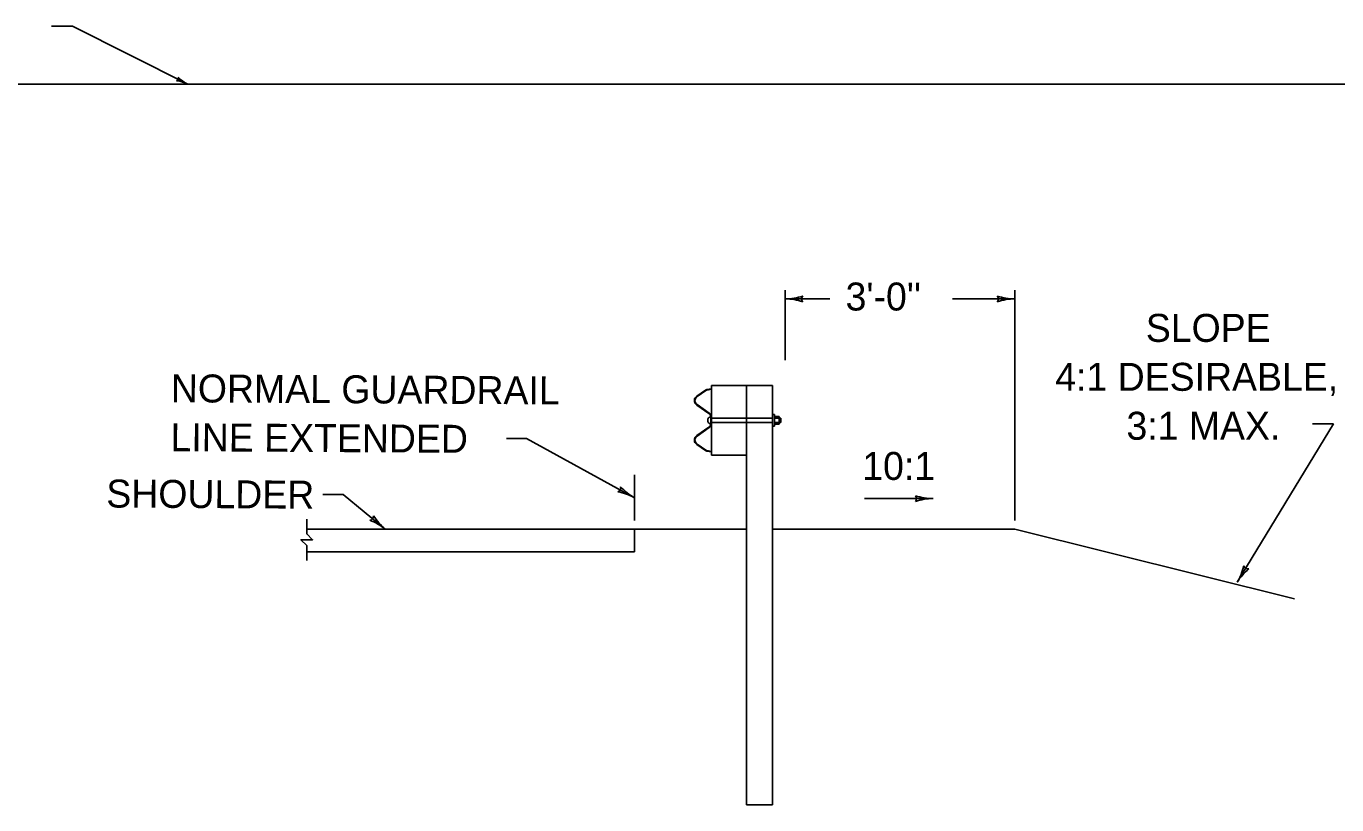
# Model space of a CAD drawing. Extents: x 1007 to 1035.5, y 1000.5 to 1021.5.
# Drawn here: x 1015.78 to 1025.15, y 1009.73 to 1015.3 of the extents above; entities that cross this region are included whole.
import ezdxf

# ---------------------------------------------------------------- set-up
doc = ezdxf.new("R2010")
doc.units = 0
for name, color, linetype in [('Level 1', 7, 'Continuous'), ('Level 2', 7, 'Continuous'), ('Level 7', 7, 'Continuous'), ('Level 8', 7, 'Continuous')]:
    doc.layers.add(name, color=color, linetype=linetype)

msp = doc.modelspace()

# ---------------------------------------------------------------- linework, layer by layer
at = {"layer": 'Level 1'}
for p, q in [((1015.9617, 1015.3014), (1016.1117, 1015.3014)), ((1016.1117, 1015.3014), (1016.9355, 1014.8858)), ((1009.5772, 1014.8858), (1030.7671, 1014.8858)), ((1025.1229, 1012.458), (1024.4349, 1011.3237)), ((1024.9729, 1012.458), (1025.1229, 1012.458)), ((1019.3567, 1012.3514), (1019.2118, 1012.3514)), ((1019.3567, 1012.3514), (1020.1283, 1011.9291)), ((1020.1283, 1012.0918), (1020.1283, 1011.9291)), ((1018.0461, 1011.9507), (1017.9013, 1011.9507)), ((1018.0461, 1011.9507), (1018.346, 1011.7044)), ((1020.1283, 1011.9291), (1020.1283, 1011.7663)), ((1017.7853, 1011.7044), (1020.9275, 1011.7044)), ((1020.1283, 1011.7044), (1020.1283, 1011.5417)), ((1021.115, 1011.7044), (1022.8457, 1011.7044)), ((1022.8457, 1011.7044), (1024.8457, 1011.2044)), ((1017.7853, 1011.5417), (1020.1283, 1011.5417))]:
    msp.add_line(p, q, dxfattribs=at)
msp.add_lwpolyline([(1017.7853, 1011.4806), (1017.7853, 1011.5863), (1017.7437, 1011.628), (1017.827, 1011.628), (1017.7853, 1011.6697), (1017.7853, 1011.7746)], dxfattribs=at)
for centre, radius, start, end in [((1016.847, 1014.9305), 0.0209, 292.00589, 14.12258), ((1016.8181, 1014.6532), 0.2606, 63.23129, 81.90008), ((1017.0529, 1015.1186), 0.2606, 224.57845, 243.22518), ((1016.8181, 1014.6532), 0.2606, 63.21907, 63.23129), ((1021.2053, 1013.7419), 0.3909, 270, 288.66878), ((1021.3539, 1013.351), 0.0313, 138.7746, 220.89129), ((1022.697, 1013.351), 0.0313, 318.7746, 40.89129), ((1022.8457, 1013.7419), 0.3909, 251.34716, 269.99389), ((1021.2053, 1013.7419), 0.3909, 269.98778, 270), ((1021.2053, 1012.9601), 0.3909, 71.34716, 89.99389), ((1022.8457, 1012.9601), 0.3909, 90, 108.66878), ((1022.8457, 1012.9601), 0.3909, 89.98778, 90), ((1019.9979, 1012.0005), 0.0313, 290.08009, 12.19679), ((1019.9405, 1011.5862), 0.3909, 61.3055, 79.97428), ((1020.316, 1012.272), 0.3909, 222.65266, 241.29939), ((1019.9405, 1011.5862), 0.3909, 61.29327, 61.3055), ((1022.1124, 1011.9227), 0.0313, 318.7746, 40.89129), ((1022.2611, 1011.5317), 0.3909, 90, 108.66878), ((1022.2611, 1012.3136), 0.3909, 251.34716, 269.99389), ((1022.2611, 1011.5317), 0.3909, 89.98778, 90), ((1018.2311, 1011.7988), 0.0313, 279.3865, 1.50319), ((1018.5941, 1012.0066), 0.3909, 211.95906, 230.60579), ((1018.0979, 1011.4023), 0.3909, 50.6119, 69.28069), ((1018.0979, 1011.4023), 0.3909, 50.59968, 50.6119), ((1024.1007, 1011.5264), 0.3909, 328.7622, 347.43098), ((1024.7692, 1011.1209), 0.3909, 130.10936, 148.75609), ((1024.512, 1011.4508), 0.0313, 197.53679, 279.65349), ((1024.1007, 1011.5264), 0.3909, 328.74997, 328.7622)]:
    msp.add_arc(centre, radius, start, end, dxfattribs=at)
at = {"layer": 'Level 2'}
for p, q in [((1020.9275, 1012.7323), (1021.115, 1012.7323)), ((1021.115, 1012.5238), (1021.115, 1012.4968))]:
    msp.add_line(p, q, dxfattribs=at)
at = {"layer": 'Level 7'}
for p, q in [((1021.2053, 1013.4135), (1021.2053, 1012.9135)), ((1022.8457, 1013.4135), (1022.8457, 1011.7669)), ((1021.5245, 1013.351), (1021.2053, 1013.351)), ((1022.8457, 1013.351), (1022.4001, 1013.351)), ((1020.6775, 1012.7323), (1020.6775, 1012.2323)), ((1021.115, 1012.7323), (1020.6775, 1012.7323)), ((1020.9275, 1012.7323), (1020.9275, 1011.788)), ((1020.9275, 1012.7323), (1020.9275, 1009.7323)), ((1021.115, 1012.7323), (1021.115, 1009.7323)), ((1020.5722, 1012.655), (1020.6348, 1012.699)), ((1020.637, 1012.6958), (1020.5744, 1012.6518)), ((1020.6437, 1012.703), (1020.6766, 1012.7088)), ((1020.6775, 1012.7048), (1020.6446, 1012.699)), ((1020.6766, 1012.7088), (1020.6775, 1012.7048)), ((1020.6588, 1012.5309), (1020.5722, 1012.5918)), ((1020.5744, 1012.5949), (1020.661, 1012.5341)), ((1020.5722, 1012.3728), (1020.6588, 1012.4337)), ((1020.6735, 1012.4821), (1020.6735, 1012.5025)), ((1020.6735, 1012.4621), (1020.6735, 1012.4821)), ((1021.1288, 1012.5238), (1021.115, 1012.5238)), ((1021.1288, 1012.4408), (1021.115, 1012.4408)), ((1021.1288, 1012.5238), (1021.1288, 1012.4408)), ((1021.1288, 1012.5101), (1021.1621, 1012.5101)), ((1021.1741, 1012.4968), (1021.1288, 1012.4968)), ((1021.1741, 1012.4679), (1021.1288, 1012.4679)), ((1021.1621, 1012.4546), (1021.1288, 1012.4546)), ((1021.1621, 1012.5101), (1021.1621, 1012.4546)), ((1021.1741, 1012.4968), (1021.1741, 1012.4679)), ((1020.661, 1012.4306), (1020.5744, 1012.3697)), ((1020.6348, 1012.2657), (1020.5722, 1012.3097)), ((1020.5744, 1012.3128), (1020.637, 1012.2688)), ((1020.6766, 1012.2559), (1020.6437, 1012.2617)), ((1020.6446, 1012.2657), (1020.6775, 1012.2599)), ((1020.6775, 1012.2599), (1020.6766, 1012.2559)), ((1020.9275, 1012.2323), (1020.6775, 1012.2323)), ((1022.2611, 1011.9227), (1021.7717, 1011.9227)), ((1021.115, 1009.7323), (1020.9275, 1009.7323))]:
    msp.add_line(p, q, dxfattribs=at)
msp.add_lwpolyline([(1020.6775, 1012.5025), (1020.6775, 1012.4821), (1020.6775, 1012.4621)], dxfattribs=at)
for centre, radius, start, end in [((1020.5942, 1012.6235), 0.0386, 125, 235), ((1020.5942, 1012.6235), 0.0347, 125.00001, 235), ((1020.6477, 1012.6807), 0.0224, 100, 125), ((1020.6477, 1012.6807), 0.0185, 99.99986, 124.9999), ((1020.6389, 1012.5027), 0.0347, 0, 55), ((1020.6389, 1012.5027), 0.0386, 0.00032, 55.00022), ((1020.6772, 1012.4822), 0.0266, 98.83794, 261.09318), ((1020.6389, 1012.4619), 0.0347, 305, 0), ((1020.6389, 1012.4619), 0.0386, 304.99978, 359.99969), ((1020.5942, 1012.3411), 0.0386, 125, 235), ((1020.5942, 1012.3411), 0.0347, 125.00001, 235), ((1020.6477, 1012.2839), 0.0224, 235, 260), ((1020.6477, 1012.2839), 0.0185, 235.0001, 260.00014)]:
    msp.add_arc(centre, radius, start, end, dxfattribs=at)
at = {"layer": 'Level 8'}
for p, q in [((1021.115, 1012.4968), (1020.6775, 1012.4968)), ((1021.115, 1012.4679), (1020.6775, 1012.4679))]:
    msp.add_line(p, q, dxfattribs=at)

# ---------------------------------------------------------------- texts
at = {"layer": 'Level 1'}
for s, p in [("3'-0''", (1021.636, 1013.2678)), ('SLOPE', (1023.782, 1013.0435)), ('4:1 DESIRABLE,', (1023.1347, 1012.6935)), ('3:1 MAX.', (1023.6434, 1012.3435)), ('10:1', (1021.7554, 1012.056))]:
    msp.add_text(s, height=0.2, dxfattribs=at).set_placement(p)
for s, p in [('NORMAL GUARDRAIL', (1016.8134, 1012.6118)), ('LINE EXTENDED', (1016.8113, 1012.2618)), ('SHOULDER', (1016.3523, 1011.8588))]:
    msp.add_text(s, height=0.2, rotation=359.66861, dxfattribs=at).set_placement(p)

doc.saveas('drawing.dxf')
